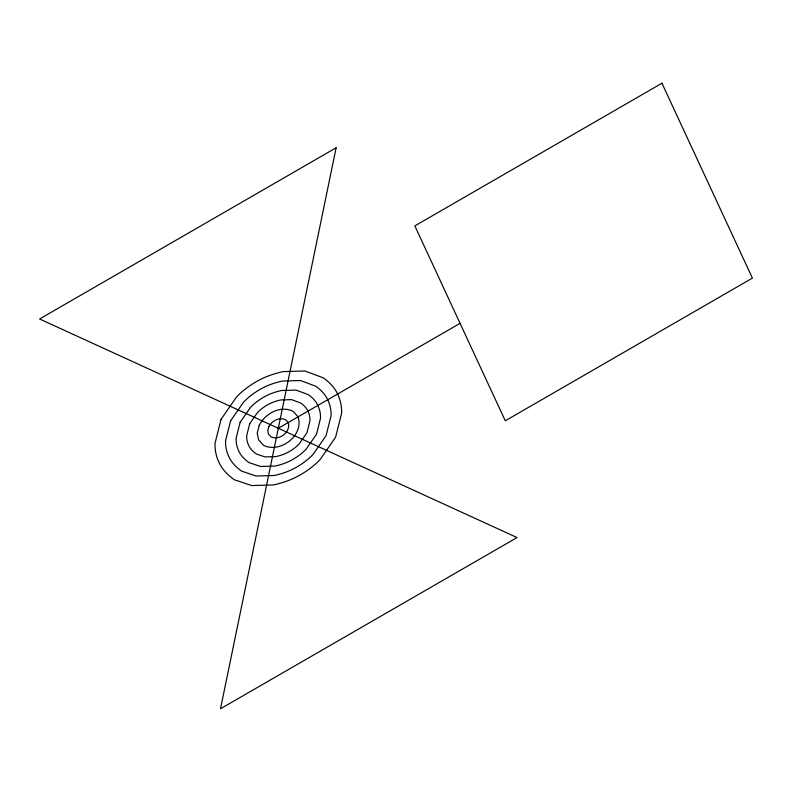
<?xml version="1.0" encoding="UTF-8"?>
<svg xmlns="http://www.w3.org/2000/svg" width="792" height="792" viewBox="0 0 792 792"><rect width="100%" height="100%" fill="white"/><g stroke="black" fill="none" stroke-linecap="round" stroke-linejoin="round"><path stroke-width="1.19" d="M278.319 428.274L460.063 323.344M336.135 147.777L220.503 708.771L517.037 537.56L39.6 318.988L336.135 147.777M221.027 419.413L215.058 443.144A117.384 67.775 0 0 0 219.008 462.518A79.586 45.946 0 0 0 234.333 479.754L251.727 485.565L273.468 484.942A74.953 43.273 0 0 0 300.029 475.052A117.384 67.775 0 0 0 320.235 459.409L335.61 437.135L341.58 413.404A117.384 67.775 0 0 0 337.63 394.03A74.953 43.273 0 0 0 323.195 377.804L304.91 370.993L283.17 371.606A74.953 43.273 0 0 0 256.608 381.497A117.384 67.775 0 0 0 236.402 397.138L221.027 419.413M230.581 420.889L225.601 440.659A97.822 56.479 0 0 0 228.898 456.806A66.32 38.293 0 0 0 241.669 471.171L256.163 476.012L274.279 475.497A62.459 36.056 0 0 0 296.406 467.25A97.822 56.479 0 0 0 313.246 454.222L326.057 435.659L331.036 415.889A97.822 56.479 0 0 0 327.74 399.742A62.459 36.056 0 0 0 315.711 386.209L300.475 380.536L282.358 381.051A62.459 36.056 0 0 0 260.231 389.298A97.822 56.479 0 0 0 243.391 402.326L230.581 420.889M240.125 422.364L236.145 438.184A78.26 45.184 0 0 0 238.778 451.103A53.054 30.631 0 0 0 248.995 462.597L260.598 466.468L275.081 466.052A49.965 28.849 0 0 0 292.793 459.459A78.26 45.184 0 0 0 306.257 449.034L316.513 434.184L320.493 418.364A78.26 45.184 0 0 0 317.859 405.445A49.965 28.849 0 0 0 308.237 394.624L296.04 390.08L281.556 390.496A49.965 28.849 0 0 0 263.845 397.089A78.26 45.184 0 0 0 250.381 407.514L240.125 422.364M249.678 423.849L246.688 435.709A58.697 33.888 0 0 0 248.668 445.391A39.788 22.978 0 0 0 256.331 454.014L265.023 456.915L275.893 456.608A37.471 21.632 0 0 0 289.169 451.658A58.697 33.888 0 0 0 299.277 443.847L306.959 432.709L309.949 420.839A58.697 33.888 0 0 0 307.969 411.157A37.471 21.632 0 0 0 300.752 403.039L291.614 399.633L280.744 399.94A37.471 21.632 0 0 0 267.468 404.89A58.697 33.888 0 0 0 257.36 412.711L249.678 423.849M259.222 425.324L257.232 433.234L258.548 439.689L263.657 445.431C280.546 453.45 304.088 435.283 298.089 416.859L293.278 411.454C280.675 404.89 265.172 413.503 259.222 425.324M268.775 426.799L267.775 430.749L268.438 433.986L270.993 436.857C279.428 440.867 291.199 431.779 288.199 422.572L285.793 419.859C279.497 416.582 271.745 420.889 268.775 426.799M661.954 83.229L414.84 225.898L505.286 420.79L752.4 278.121L661.954 83.229"/></g></svg>
